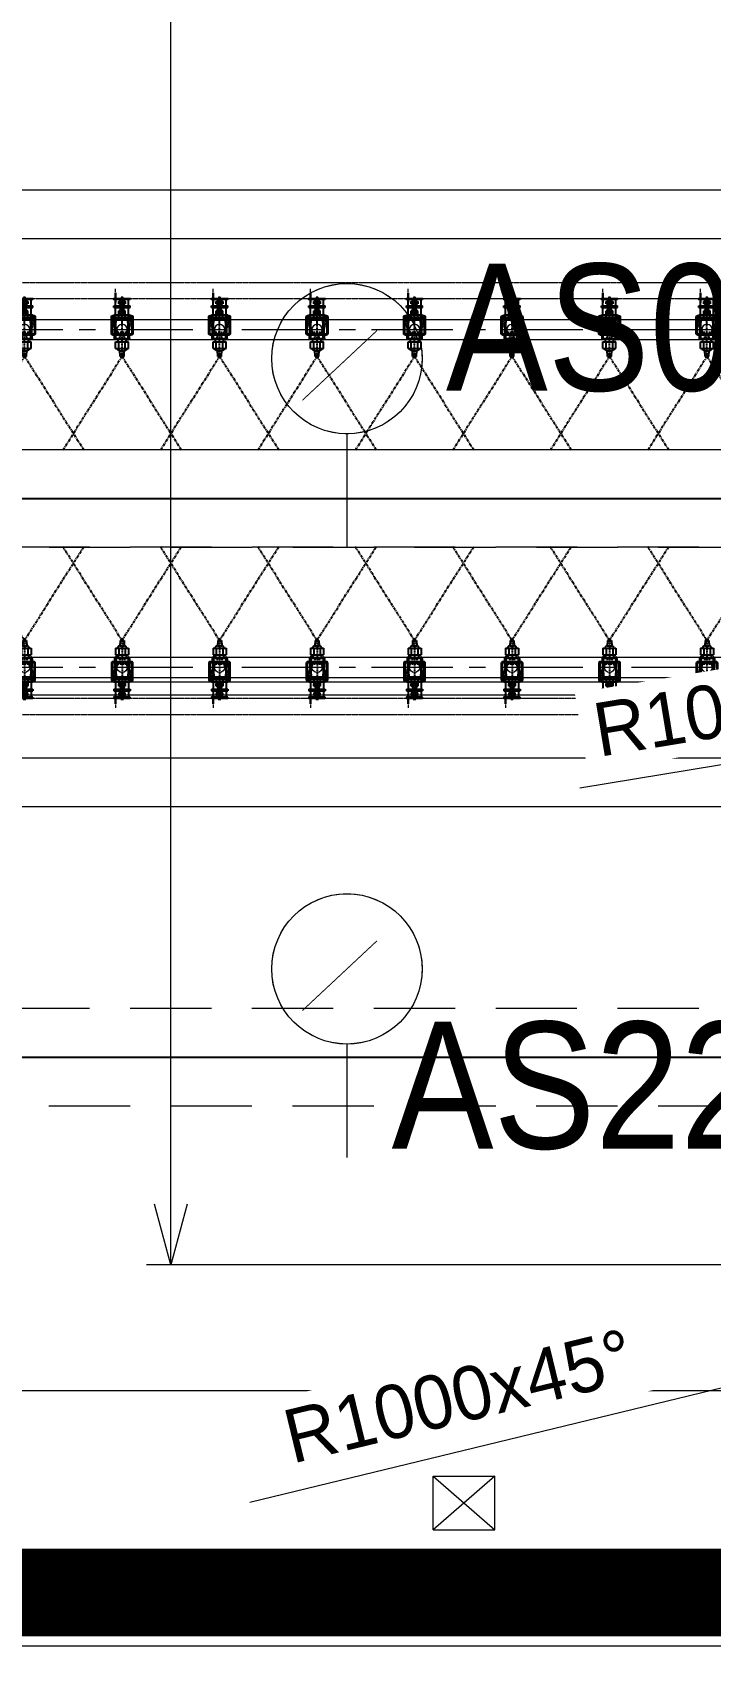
# Model space of a CAD drawing. Header units: inches. Extents: x 702888 to 852715, y 9845 to 271320.
# Drawn here: x 738153 to 740240, y 78502 to 83499 of the extents above; entities that cross this region are included whole.
import ezdxf

# ---------------------------------------------------------------- set-up
doc = ezdxf.new("R2010")
doc.units = ezdxf.units.IN
doc.header["$MEASUREMENT"] = 0
doc.header["$PDMODE"] = 34
for name, pattern in [('CENTER2', [1.125, 0.75, -0.125, 0.125, -0.125]), ('CENTERX2', [4, 2.5, -0.5, 0.5, -0.5]), ('DASHED2', [0.375, 0.25, -0.125]), ('DASHEDX2', [1.5, 1, -0.5]), ('HIDDEN', [9.525, 6.35, -3.175]), ('HIDDEN2', [0.1875, 0.125, -0.0625]), ('PHANTOM2', [31.75, 15.875, -3.175, 3.175, -3.175, 3.175, -3.175])]:
    doc.linetypes.add(name, pattern=pattern)
doc.layers.get('0').update_dxf_attribs({"lineweight": 5})
doc.layers.get('Defpoints').update_dxf_attribs({"lineweight": 5})
for name, color, linetype, lineweight in [('Air input', 130, 'Continuous', 5), ('AIR PIPE', 120, 'Continuous', 5), ('Beam 200', 6, 'Continuous', 0), ('CABLE TRAY', 30, 'Continuous', 5), ('chain', 2, 'Continuous', 5), ('chain con', 52, 'Continuous', 5), ('electtric city', 1, 'Continuous', 5)]:
    doc.layers.add(name, color=color, linetype=linetype, lineweight=lineweight)
for name, color, linetype in [('Baugruppe', 1, 'Continuous'), ('Nozzle', 7, 'Continuous'), ('PF2-6 m', 200, 'Continuous'), ('Riser Support', 7, 'Continuous')]:
    doc.layers.add(name, color=color, linetype=linetype)
doc.dimstyles.new('D1', dxfattribs={"dimscale": 66, "dimtxt": 2.5, "dimasz": 2.5, "dimexe": 1, "dimexo": 1, "dimgap": 1.25, "dimtad": 1, "dimdec": 0, "dimdsep": 46, "dimtxsty": 'Standard', "dimblk": 'OPEN30', "dimcen": 2.5, "dimclrd": 150, "dimclre": 150, "dimclrt": 140, "dimadec": 0, "dimazin": 0, "dimtfac": 1, "dimtdec": 0, "dimtmove": 0, "dimatfit": 3, "dimfxl": 1, "dimtfill": 1, "dimlwd": 13, "dimlwe": 13, "dimarcsym": 0})

# ---------------------------------------------------------------- blocks, each defined once
blk = doc.blocks.new('_Open30')
at = {"color": 0, "linetype": 'ByBlock', "lineweight": -2}
for p, q in [((-1, 0.268), (0, 0)), ((0, 0), (-1, -0.268)), ((0, 0), (-1, 0))]:
    blk.add_line(p, q, dxfattribs=at)
blk = doc.blocks.new('*D156')
at = {"color": 150, "lineweight": 13, "transparency": 16777216}
for p, q in [((740754.1, 90221), (738503.9, 90221)), ((738578.9, 79892.1), (738578.9, 90033.5)), ((740754.1, 79704.6), (738503.9, 79704.6))]:
    blk.add_line(p, q, dxfattribs=at)
at = {"layer": 'Defpoints', "color": 0, "transparency": 16777216}
for p in [(738578.9, 90221), (740829.1, 90221), (740829.1, 79704.6)]:
    blk.add_point(p, dxfattribs=at)
at = {"color": 150, "lineweight": 13, "transparency": 16777216, "xscale": 187.5, "yscale": 187.5, "zscale": 187.5}
for p, rotation in [((738578.9, 90221), 90), ((738578.9, 79704.6), 270)]:
    blk.add_blockref('_Open30', p, dxfattribs=dict(at, rotation=rotation))
at = {"color": 140, "transparency": 16777216, "insert": (738391.4, 84962.8), "char_height": 187.5, "attachment_point": 5, "rotation": 90, "bg_fill": 3, "box_fill_scale": 1.25, "bg_fill_color": 256, "bg_fill_true_color": 13158600, "bg_fill_transparency": 0}
blk.add_mtext('10516', dxfattribs=at)
blk = doc.blocks.new('45y46y')
at = {"const_width": 3}
blk.add_lwpolyline([(740418.6, 180052.2), (740732.9, 180052.2)], dxfattribs=at)
for points in [[(740732.9, 180071.1), (740732.9, 180052.2), (740796.4, 180052.2), (740732.9, 180071.1)], [(740732.9, 180033.3), (740732.9, 180052.2), (740796.4, 180052.2), (740732.9, 180033.3)]]:
    blk.add_solid(points)
blk = doc.blocks.new('4y5y46y')
blk.add_line((740606.5, 179820.9), (740606.5, 179471.4))
at = {"const_width": 3}
blk.add_lwpolyline([(740606.5, 179820.9, -1), (740606.5, 180283.5, -1), (740606.5, 179820.9), (740606.5, 179471.4)], format="xyb", dxfattribs=at)
blk.add_circle((740606.5, 180052.2), 231.3)
at = {"rotation": 43.08915135710794}
blk.add_blockref('45y46y', (322747.8, -457373), dxfattribs=at)
blk = doc.blocks.new('T6YY6')
at = {"linetype": 'CENTER2', "ltscale": 80}
blk.add_line((706263.8, 77134.1), (706263.8, 83265.3), dxfattribs=at)
for p, q in [((706201.3, 77210.4), (706201.3, 83210.4)), ((706326.3, 77210.4), (706326.3, 83210.4))]:
    blk.add_line(p, q)
at = {"linetype": 'HIDDEN'}
for p, q in [((706261, 83210.4), (706261, 77210.4)), ((706266.7, 83210.4), (706266.7, 77210.4))]:
    blk.add_line(p, q, dxfattribs=at)
blk = doc.blocks.new('A$C4D81176E')
at = {"layer": 'Nozzle', "color": 2, "linetype": 'PHANTOM2', "ltscale": 0.5}
for q in [(361.3, 4.7), (361.3, -359.7)]:
    blk.add_line((73, -177.5), q, dxfattribs=at)
at = {"layer": 'Nozzle', "color": 1, "linetype": 'CENTER2', "ltscale": 0.25}
blk.add_line((73, -177.5), (-46.9, -177.5), dxfattribs=at)
at = {"layer": 'Nozzle', "color": 2}
for p, q in [((-43.9, -160.2), (-44, -160.6)), ((-44, -160.6), (-44, -161)), ((-44, -194), (-44, -161)), ((-44, -194), (-44, -194.4)), ((-44, -194.4), (-43.9, -194.9)), ((-43.8, -159.8), (-43.9, -160.2)), ((-43.9, -194.9), (-43.8, -195.3)), ((-43.6, -159.4), (-43.8, -159.8)), ((-43.8, -195.3), (-43.6, -195.7)), ((-43.4, -159), (-43.6, -159.4)), ((-43.6, -195.7), (-43.4, -196)), ((-43.1, -158.7), (-43.4, -159)), ((-43.4, -196), (-43.1, -196.3)), ((-42.8, -158.4), (-43.1, -158.7)), ((-43.1, -196.3), (-42.8, -196.6)), ((-42.5, -158.1), (-42.8, -158.4)), ((-42.8, -196.6), (-42.5, -196.9)), ((-42.1, -157.9), (-42.5, -158.1)), ((-42.5, -196.9), (-42.1, -197.1)), ((-41.8, -157.7), (-42.1, -157.9)), ((-42.1, -197.1), (-41.8, -197.3)), ((-41.9, -160.5), (-42, -160.7)), ((-42, -160.7), (-42, -161)), ((-42, -194), (-42, -161)), ((-42, -194), (-42, -194.3)), ((-42, -194.3), (-41.9, -194.5)), ((-41.8, -160.3), (-41.9, -160.5)), ((-41.9, -194.5), (-41.8, -194.8)), ((-41.3, -157.6), (-41.8, -157.7)), ((-41.6, -160), (-41.8, -160.3)), ((-41.8, -194.8), (-41.6, -195)), ((-41.8, -197.3), (-41.3, -197.4)), ((-41.5, -159.9), (-41.6, -160)), ((-41.6, -195), (-41.5, -195.2)), ((-41.2, -159.7), (-41.5, -159.9)), ((-41.5, -195.2), (-41.2, -195.3)), ((-40.9, -157.5), (-41.3, -157.6)), ((-41.3, -197.4), (-40.9, -197.5)), ((-41, -159.6), (-41.2, -159.7)), ((-41.2, -195.3), (-41, -195.5)), ((-40.8, -159.5), (-41, -159.6)), ((-41, -195.5), (-40.8, -195.5)), ((-40.5, -157.5), (-40.9, -157.5)), ((-40.9, -197.5), (-40.5, -197.5)), ((-40.5, -159.5), (-40.8, -159.5)), ((-40.8, -195.5), (-40.5, -195.5)), ((17.7, -154.5), (-40.5, -157.5)), ((17.7, -156.5), (-40.5, -159.5)), ((17.7, -198.5), (-40.5, -195.5)), ((17.7, -200.5), (-40.5, -197.5)), ((-26.3, -156.8), (-26.3, -158.8)), ((-26.3, -196.2), (-26.3, -198.3)), ((4.2, -158.5), (4.2, -196.5)), ((16.7, -158.5), (4.2, -158.5)), ((16.7, -196.5), (4.2, -196.5)), ((16.9, -158.5), (16.7, -158.5)), ((16.7, -196.5), (16.9, -196.5)), ((16.7, -196.5), (16.9, -196.5)), ((17.2, -158.6), (16.9, -158.5)), ((16.9, -196.5), (17.2, -196.4)), ((16.9, -196.5), (17.2, -196.4)), ((17.4, -158.7), (17.2, -158.6)), ((17.2, -196.4), (17.4, -196.3)), ((17.2, -196.4), (17.4, -196.3)), ((17.6, -158.8), (17.4, -158.7)), ((17.4, -196.3), (17.6, -196.2)), ((17.4, -196.3), (17.6, -196.2)), ((17.8, -159), (17.6, -158.8)), ((17.6, -196.2), (17.8, -196)), ((17.6, -196.2), (17.8, -196)), ((18.1, -154.5), (17.7, -154.5)), ((17.9, -156.5), (17.7, -156.5)), ((17.7, -198.5), (17.9, -198.5)), ((18, -159.2), (17.8, -159)), ((17.8, -196), (18, -195.8)), ((17.8, -196), (18, -195.8)), ((18.2, -156.6), (17.9, -156.5)), ((17.9, -198.5), (18.2, -198.5)), ((18.1, -159.5), (18, -159.2)), ((18, -195.8), (18.1, -195.5)), ((18, -195.8), (18.1, -195.5)), ((18.5, -154.6), (18.1, -154.5)), ((18.2, -159.7), (18.1, -159.5)), ((18.1, -195.5), (18.2, -195.3)), ((18.1, -195.5), (18.2, -195.3)), ((18.4, -156.7), (18.2, -156.6)), ((18.2, -160), (18.2, -159.7)), ((18.2, -160), (18.2, -195)), ((28.2, -165), (18.2, -165)), ((28.2, -190), (18.2, -190)), ((18.2, -195.3), (18.2, -195)), ((18.2, -195.3), (18.2, -195)), ((18.2, -198.5), (18.4, -198.3)), ((18.6, -156.9), (18.4, -156.7)), ((18.4, -198.3), (18.6, -198.2)), ((18.9, -154.7), (18.5, -154.6)), ((18.8, -157), (18.6, -156.9)), ((18.6, -198.2), (18.8, -198)), ((18.9, -157.3), (18.8, -157)), ((18.8, -198), (18.9, -197.8)), ((19.3, -154.9), (18.9, -154.7)), ((19.1, -157.5), (18.9, -157.3)), ((18.9, -197.8), (19.1, -197.5)), ((19.2, -157.7), (19.1, -157.5)), ((19.1, -197.5), (19.2, -197.3)), ((19.2, -158), (19.2, -157.7)), ((19.2, -165), (19.2, -158)), ((19.2, -190), (19.2, -197)), ((19.2, -197.3), (19.2, -197)), ((19.7, -155.1), (19.3, -154.9)), ((20, -155.4), (19.7, -155.1)), ((19.7, -199.9), (20, -199.6)), ((20.3, -155.7), (20, -155.4)), ((20, -199.6), (20.3, -199.3)), ((20.5, -156), (20.3, -155.7)), ((20.3, -199.3), (20.5, -199)), ((20.8, -156.4), (20.5, -156)), ((20.5, -199), (20.8, -198.7)), ((20.9, -156.8), (20.8, -156.4)), ((20.8, -198.7), (20.9, -198.3)), ((21.1, -157.2), (20.9, -156.8)), ((20.9, -198.3), (21.1, -197.9)), ((21.2, -157.6), (21.1, -157.2)), ((21.1, -197.9), (21.2, -197.4)), ((21.2, -158), (21.2, -157.6)), ((21.2, -165), (21.2, -158)), ((21.2, -190), (21.2, -197)), ((21.2, -197.4), (21.2, -197)), ((49, -157.5), (28.2, -157.5)), ((28.2, -157.5), (28.2, -197.5)), ((49, -167.5), (28.2, -167.5)), ((49, -187.5), (28.2, -187.5)), ((49, -197.5), (28.2, -197.5)), ((49, -157.5), (49, -197.5)), ((49.6, -162.9), (49, -162.7)), ((49, -192.3), (49.6, -192.2)), ((50.3, -163), (49.6, -162.9)), ((49.6, -192.2), (50.3, -192)), ((50.9, -163.3), (50.3, -163)), ((50.3, -192), (50.9, -191.7)), ((51.5, -163.6), (50.9, -163.3)), ((50.9, -191.7), (51.5, -191.4)), ((52.1, -164), (51.5, -163.6)), ((51.5, -191.4), (52.1, -191.1)), ((52.6, -164.3), (52.1, -164)), ((52.1, -191.1), (52.6, -190.7)), ((53.2, -164.8), (52.6, -164.3)), ((52.6, -190.7), (53.2, -190.3)), ((53.7, -165.2), (53.2, -164.8)), ((53.2, -190.3), (53.7, -189.8)), ((54.1, -165.8), (53.7, -165.2)), ((53.7, -189.8), (54.1, -189.3)), ((54.5, -166.3), (54.1, -165.8)), ((54.1, -189.3), (54.5, -188.7)), ((54.9, -166.9), (54.5, -166.3)), ((54.5, -188.7), (54.9, -188.2)), ((55.2, -167.5), (54.9, -166.9)), ((54.9, -188.2), (55.2, -187.6)), ((55.5, -168.1), (55.2, -167.5)), ((55.2, -187.6), (55.4, -187)), ((55.4, -187), (55.6, -186.3)), ((55.6, -168.7), (55.5, -168.1)), ((55.8, -169.4), (55.6, -168.7)), ((55.6, -186.3), (55.8, -185.7)), ((56, -170.1), (55.8, -169.4)), ((55.8, -185.7), (55.9, -185)), ((55.9, -185), (56, -184.3)), ((56, -170.8), (56, -170.1)), ((56, -170.8), (56, -184.3)), ((63, -170.8), (56, -170.8)), ((63, -184.4), (56, -184.3)), ((63, -170.8), (63, -171.7)), ((73, -171.7), (63, -171.7)), ((73, -183.5), (63, -183.4)), ((63, -183.4), (63, -184.4)), ((68.7, -177.5), (73, -174.8)), ((68.7, -177.5), (73, -180.3)), ((73, -171.7), (73, -174.8)), ((73, -180.3), (73, -183.5)), ((17.7, -200.5), (18.1, -200.5)), ((18.1, -200.5), (18.5, -200.4)), ((18.5, -200.4), (18.9, -200.3)), ((18.9, -200.3), (19.3, -200.1)), ((19.3, -200.1), (19.7, -199.9))]:
    blk.add_line(p, q, dxfattribs=at)
at = {"layer": 'Nozzle', "color": 8, "linetype": 'HIDDEN'}
for p, q in [((8.2, -170.5), (8.2, -184.5)), ((18.2, -170.5), (8.2, -170.5)), ((18.2, -184.5), (8.2, -184.5))]:
    blk.add_line(p, q, dxfattribs=at)
blk = doc.blocks.new('*U313')
at = {"layer": 'chain', "color": 7, "linetype": 'Continuous'}
blk.add_line((-20, -152.9, 0), (-20, -215, 0), dxfattribs=at)
at = {"layer": 'chain', "color": 5, "linetype": 'DASHEDX2'}
blk.add_line((-20, -238.1, 0), (-20, -248.1, 0), dxfattribs=at)
at = {"layer": 'chain', "color": 7, "linetype": 'Continuous'}
blk.add_circle((0, -123, 0), 16.1, dxfattribs=at)
at = {"layer": 'Riser Support', "color": 1, "linetype": 'CENTER2'}
blk.add_line((0, -139.1, 0), (0, -224.7, 0), dxfattribs=at)
at = {"layer": 'Riser Support', "color": 11}
for p, q in [((-25, -152.9, 0), (-25, -167.9, 0)), ((-25, -152.9, 0), (25, -152.9, 0)), ((-25, -160.9, 0), (25, -160.9, 0)), ((-25, -167.9, 0), (25, -167.9, 0)), ((-25, -190.9, 0), (-25, -195.9, 0)), ((-25, -190.9, 0), (25, -190.9, 0)), ((-25, -195.9, 0), (25, -195.9, 0)), ((-20, -167.9, 0), (-20, -190.9, 0)), ((-10, -152.9, 0), (-10, -180.9, 0)), ((-10, -180.9, 0), (-10, -173.7, 0)), ((-10, -180.9, 0), (10, -180.9, 0)), ((10, -180.9, 0), (-10, -180.9, 0)), ((-7.5, -172.9, 0), (7.5, -172.9, 0)), ((-5, -180.9, 0), (-5, -173.7, 0)), ((-5, -189, 0), (-5, -209.2, 0)), ((-4, -195.9, 0), (-4, -180.9, 0)), ((-4, -185.9, 0), (-4, -220.9, 0)), ((4, -195.9, 0), (4, -180.9, 0)), ((4, -185.9, 0), (4, -220.9, 0)), ((5, -173.7, 0), (5, -180.9, 0)), ((5, -209.2, 0), (5, -189, 0)), ((10, -152.9, 0), (10, -180.9, 0)), ((10, -173.7, 0), (10, -180.9, 0)), ((20, -167.9, 0), (20, -190.9, 0)), ((25, -152.9, 0), (25, -167.9, 0)), ((25, -190.9, 0), (25, -195.9, 0)), ((-10, -201.9, 0), (-10, -209.2, 0)), ((10, -201.9, 0), (-10, -201.9, 0)), ((-7.5, -209.9, 0), (7.5, -209.9, 0)), ((-4, -220.9, 0), (4, -220.9, 0)), ((10, -209.2, 0), (10, -201.9, 0))]:
    blk.add_line(p, q, dxfattribs=at)
at = {"layer": 'Riser Support'}
for p, q in [((-20, -195.9, 0), (-20, -235.9, 0)), ((-20, -195.9, 0), (20, -195.9, 0)), ((20, -152.9, 0), (20, -215, 0)), ((-20, -235.9, 0), (-20, -205.9, 0)), ((-4, -211.9, 0), (-4, -205.9, 0)), ((4, -211.9, 0), (4, -205.9, 0))]:
    blk.add_line(p, q, dxfattribs=at)
at = {"layer": 'Riser Support', "color": 11, "linetype": 'HIDDEN'}
for p, q in [((-5, -180.9, 0), (-5, -195.9, 0)), ((5, -180.9, 0), (5, -195.9, 0))]:
    blk.add_line(p, q, dxfattribs=at)
at = {"layer": 'Riser Support', "color": 1, "linetype": 'CENTER2', "ltscale": 200}
blk.add_line((0, -223.9, 0), (0, -193.9, 0), dxfattribs=at)
at = {"layer": 'Riser Support', "elevation": 0}
for points in [[(25, -165.9), (28.5, -165.9, 0.414214), (33, -161.4), (33, -110.4, 0.414214), (28.5, -105.9), (-28.5, -105.9, 0.414214), (-33, -110.4), (-33, -161.4, 0.414214), (-28.5, -165.9), (-25, -165.9)], [(25, -162.9), (28.5, -162.9, 0.414214), (30, -161.4), (30, -110.4, 0.414214), (28.5, -108.9), (-28.5, -108.9, 0.414214), (-30, -110.4), (-30, -161.4, 0.414214), (-28.5, -162.9), (-25, -162.9)]]:
    blk.add_lwpolyline(points, format="xyb", dxfattribs=at)
at = {"layer": 'Riser Support', "linetype": 'HIDDEN2', "ltscale": 0.75, "elevation": 0}
for points in [[(25, -165.9), (28.5, -165.9, 0.414214), (33, -161.4), (18, -115.4, 0.414214), (13.5, -110.9), (-13.5, -110.9, 0.414214), (-18, -115.4), (-33, -161.4, 0.414214), (-28.5, -165.9), (-25, -165.9)], [(25, -162.9), (28.5, -162.9, 0.414214), (30, -161.4), (15, -115.4, 0.414214), (13.5, -113.9), (-13.5, -113.9, 0.414214), (-15, -115.4), (-30, -161.4, 0.414214), (-28.5, -162.9), (-25, -162.9)]]:
    blk.add_lwpolyline(points, format="xyb", dxfattribs=at)
at = {"layer": 'Riser Support', "elevation": 0}
blk.add_lwpolyline([(25, -215), (-25, -215), (-25, -218), (25, -218), (25, -215)], dxfattribs=at)
at = {"layer": 'Riser Support', "color": 11}
for centre, radius, start, end in [((-7.5, -177.4, 0), 4.44, 55.6903, 124.3097), ((0, -189.5, 0), 16.6, 72.4519, 107.5481), ((7.5, -177.4, 0), 4.44, 55.6903, 124.3097), ((-7.5, -205.5, 0), 4.44, 235.6903, 304.3097), ((0, -193.4, 0), 16.6, 252.4519, 287.5481), ((7.5, -205.5, 0), 4.44, 235.6903, 304.3097)]:
    blk.add_arc(centre, radius, start, end, dxfattribs=at)
at = {"color": 0, "linetype": 'ByBlock', "lineweight": -2, "extrusion": (0, 0, -1), "xscale": -1, "zscale": -1, "rotation": 270}
blk.add_blockref('A$C4D81176E', (177.5, -113.2, 0), dxfattribs=at)
blk = doc.blocks.new('*U305')
at = {"layer": 'chain', "color": 0, "linetype": 'ByBlock', "lineweight": -2, "transparency": 16777216}
for p in [(9000, 0), (9300, 0), (9600, 0), (9900, 0), (10200, 0), (10500, 0), (10800, 0), (11100, 0)]:
    blk.add_blockref('*U313', p, dxfattribs=at)
blk = doc.blocks.new('*U291')
at = {"layer": 'chain', "color": 7, "linetype": 'Continuous'}
blk.add_line((-20, -152.9, 0), (-20, -215, 0), dxfattribs=at)
at = {"layer": 'chain', "color": 5, "linetype": 'DASHEDX2'}
blk.add_line((-20, -238.1, 0), (-20, -248.1, 0), dxfattribs=at)
at = {"layer": 'chain', "color": 7, "linetype": 'Continuous'}
blk.add_circle((0, -123, 0), 16.1, dxfattribs=at)
at = {"layer": 'Riser Support', "color": 1, "linetype": 'CENTER2'}
blk.add_line((0, -139.1, 0), (0, -224.7, 0), dxfattribs=at)
at = {"layer": 'Riser Support', "color": 11}
for p, q in [((-25, -152.9, 0), (-25, -167.9, 0)), ((-25, -152.9, 0), (25, -152.9, 0)), ((-25, -160.9, 0), (25, -160.9, 0)), ((-25, -167.9, 0), (25, -167.9, 0)), ((-25, -190.9, 0), (-25, -195.9, 0)), ((-25, -190.9, 0), (25, -190.9, 0)), ((-25, -195.9, 0), (25, -195.9, 0)), ((-20, -167.9, 0), (-20, -190.9, 0)), ((-10, -152.9, 0), (-10, -180.9, 0)), ((-10, -180.9, 0), (-10, -173.7, 0)), ((-10, -180.9, 0), (10, -180.9, 0)), ((10, -180.9, 0), (-10, -180.9, 0)), ((-7.5, -172.9, 0), (7.5, -172.9, 0)), ((-5, -180.9, 0), (-5, -173.7, 0)), ((-5, -189, 0), (-5, -209.2, 0)), ((-4, -195.9, 0), (-4, -180.9, 0)), ((-4, -185.9, 0), (-4, -220.9, 0)), ((4, -195.9, 0), (4, -180.9, 0)), ((4, -185.9, 0), (4, -220.9, 0)), ((5, -173.7, 0), (5, -180.9, 0)), ((5, -209.2, 0), (5, -189, 0)), ((10, -152.9, 0), (10, -180.9, 0)), ((10, -173.7, 0), (10, -180.9, 0)), ((20, -167.9, 0), (20, -190.9, 0)), ((25, -152.9, 0), (25, -167.9, 0)), ((25, -190.9, 0), (25, -195.9, 0)), ((-10, -201.9, 0), (-10, -209.2, 0)), ((10, -201.9, 0), (-10, -201.9, 0)), ((-7.5, -209.9, 0), (7.5, -209.9, 0)), ((-4, -220.9, 0), (4, -220.9, 0)), ((10, -209.2, 0), (10, -201.9, 0))]:
    blk.add_line(p, q, dxfattribs=at)
at = {"layer": 'Riser Support'}
for p, q in [((-20, -195.9, 0), (-20, -235.9, 0)), ((-20, -195.9, 0), (20, -195.9, 0)), ((20, -152.9, 0), (20, -215, 0)), ((-20, -235.9, 0), (-20, -205.9, 0)), ((-4, -211.9, 0), (-4, -205.9, 0)), ((4, -211.9, 0), (4, -205.9, 0))]:
    blk.add_line(p, q, dxfattribs=at)
at = {"layer": 'Riser Support', "color": 11, "linetype": 'HIDDEN'}
for p, q in [((-5, -180.9, 0), (-5, -195.9, 0)), ((5, -180.9, 0), (5, -195.9, 0))]:
    blk.add_line(p, q, dxfattribs=at)
at = {"layer": 'Riser Support', "color": 1, "linetype": 'CENTER2', "ltscale": 200}
blk.add_line((0, -223.9, 0), (0, -193.9, 0), dxfattribs=at)
at = {"layer": 'Riser Support', "elevation": 0}
for points in [[(25, -165.9), (28.5, -165.9, 0.414214), (33, -161.4), (33, -110.4, 0.414214), (28.5, -105.9), (-28.5, -105.9, 0.414214), (-33, -110.4), (-33, -161.4, 0.414214), (-28.5, -165.9), (-25, -165.9)], [(25, -162.9), (28.5, -162.9, 0.414214), (30, -161.4), (30, -110.4, 0.414214), (28.5, -108.9), (-28.5, -108.9, 0.414214), (-30, -110.4), (-30, -161.4, 0.414214), (-28.5, -162.9), (-25, -162.9)]]:
    blk.add_lwpolyline(points, format="xyb", dxfattribs=at)
at = {"layer": 'Riser Support', "linetype": 'HIDDEN2', "ltscale": 0.75, "elevation": 0}
for points in [[(25, -165.9), (28.5, -165.9, 0.414214), (33, -161.4), (18, -115.4, 0.414214), (13.5, -110.9), (-13.5, -110.9, 0.414214), (-18, -115.4), (-33, -161.4, 0.414214), (-28.5, -165.9), (-25, -165.9)], [(25, -162.9), (28.5, -162.9, 0.414214), (30, -161.4), (15, -115.4, 0.414214), (13.5, -113.9), (-13.5, -113.9, 0.414214), (-15, -115.4), (-30, -161.4, 0.414214), (-28.5, -162.9), (-25, -162.9)]]:
    blk.add_lwpolyline(points, format="xyb", dxfattribs=at)
at = {"layer": 'Riser Support', "elevation": 0}
blk.add_lwpolyline([(25, -215), (-25, -215), (-25, -218), (25, -218), (25, -215)], dxfattribs=at)
at = {"layer": 'Riser Support', "color": 11}
for centre, radius, start, end in [((-7.5, -177.4, 0), 4.44, 55.6903, 124.3097), ((0, -189.5, 0), 16.6, 72.4519, 107.5481), ((7.5, -177.4, 0), 4.44, 55.6903, 124.3097), ((-7.5, -205.5, 0), 4.44, 235.6903, 304.3097), ((0, -193.4, 0), 16.6, 252.4519, 287.5481), ((7.5, -205.5, 0), 4.44, 235.6903, 304.3097)]:
    blk.add_arc(centre, radius, start, end, dxfattribs=at)
at = {"color": 0, "linetype": 'ByBlock', "lineweight": -2, "extrusion": (0, 0, -1), "xscale": -1, "zscale": -1, "rotation": 270}
blk.add_blockref('A$C4D81176E', (177.5, -113.2, 0), dxfattribs=at)
blk = doc.blocks.new('*U303')
at = {"layer": 'chain', "color": 0, "linetype": 'ByBlock', "lineweight": -2, "transparency": 16777216}
for p in [(9300, 0), (9600, 0), (9900, 0), (10200, 0), (10500, 0), (10800, 0), (11100, 0), (11400, 0)]:
    blk.add_blockref('*U291', p, dxfattribs=at)
blk = doc.blocks.new('*U292')
at = {"layer": 'chain', "color": 7, "linetype": 'Continuous'}
blk.add_line((-20, -152.9, 0), (-20, -215, 0), dxfattribs=at)
at = {"layer": 'chain', "color": 5, "linetype": 'DASHEDX2'}
blk.add_line((-20, -238.1, 0), (-20, -248.1, 0), dxfattribs=at)
at = {"layer": 'chain', "color": 7, "linetype": 'Continuous'}
blk.add_circle((0, -123, 0), 16.1, dxfattribs=at)
at = {"layer": 'Riser Support', "color": 1, "linetype": 'CENTER2'}
blk.add_line((0, -139.1, 0), (0, -224.7, 0), dxfattribs=at)
at = {"layer": 'Riser Support', "color": 11}
for p, q in [((-25, -152.9, 0), (-25, -167.9, 0)), ((-25, -152.9, 0), (25, -152.9, 0)), ((-25, -160.9, 0), (25, -160.9, 0)), ((-25, -167.9, 0), (25, -167.9, 0)), ((-25, -190.9, 0), (-25, -195.9, 0)), ((-25, -190.9, 0), (25, -190.9, 0)), ((-25, -195.9, 0), (25, -195.9, 0)), ((-20, -167.9, 0), (-20, -190.9, 0)), ((-10, -152.9, 0), (-10, -180.9, 0)), ((-10, -180.9, 0), (-10, -173.7, 0)), ((-10, -180.9, 0), (10, -180.9, 0)), ((10, -180.9, 0), (-10, -180.9, 0)), ((-7.5, -172.9, 0), (7.5, -172.9, 0)), ((-5, -180.9, 0), (-5, -173.7, 0)), ((-5, -189, 0), (-5, -209.2, 0)), ((-4, -195.9, 0), (-4, -180.9, 0)), ((-4, -185.9, 0), (-4, -220.9, 0)), ((4, -195.9, 0), (4, -180.9, 0)), ((4, -185.9, 0), (4, -220.9, 0)), ((5, -173.7, 0), (5, -180.9, 0)), ((5, -209.2, 0), (5, -189, 0)), ((10, -152.9, 0), (10, -180.9, 0)), ((10, -173.7, 0), (10, -180.9, 0)), ((20, -167.9, 0), (20, -190.9, 0)), ((25, -152.9, 0), (25, -167.9, 0)), ((25, -190.9, 0), (25, -195.9, 0)), ((-10, -201.9, 0), (-10, -209.2, 0)), ((10, -201.9, 0), (-10, -201.9, 0)), ((-7.5, -209.9, 0), (7.5, -209.9, 0)), ((-4, -220.9, 0), (4, -220.9, 0)), ((10, -209.2, 0), (10, -201.9, 0))]:
    blk.add_line(p, q, dxfattribs=at)
at = {"layer": 'Riser Support'}
for p, q in [((-20, -195.9, 0), (-20, -235.9, 0)), ((-20, -195.9, 0), (20, -195.9, 0)), ((20, -152.9, 0), (20, -215, 0)), ((-20, -235.9, 0), (-20, -205.9, 0)), ((-4, -211.9, 0), (-4, -205.9, 0)), ((4, -211.9, 0), (4, -205.9, 0))]:
    blk.add_line(p, q, dxfattribs=at)
at = {"layer": 'Riser Support', "color": 11, "linetype": 'HIDDEN'}
for p, q in [((-5, -180.9, 0), (-5, -195.9, 0)), ((5, -180.9, 0), (5, -195.9, 0))]:
    blk.add_line(p, q, dxfattribs=at)
at = {"layer": 'Riser Support', "color": 1, "linetype": 'CENTER2', "ltscale": 200}
blk.add_line((0, -223.9, 0), (0, -193.9, 0), dxfattribs=at)
at = {"layer": 'Riser Support', "elevation": 0}
for points in [[(25, -165.9), (28.5, -165.9, 0.414214), (33, -161.4), (33, -110.4, 0.414214), (28.5, -105.9), (-28.5, -105.9, 0.414214), (-33, -110.4), (-33, -161.4, 0.414214), (-28.5, -165.9), (-25, -165.9)], [(25, -162.9), (28.5, -162.9, 0.414214), (30, -161.4), (30, -110.4, 0.414214), (28.5, -108.9), (-28.5, -108.9, 0.414214), (-30, -110.4), (-30, -161.4, 0.414214), (-28.5, -162.9), (-25, -162.9)]]:
    blk.add_lwpolyline(points, format="xyb", dxfattribs=at)
at = {"layer": 'Riser Support', "linetype": 'HIDDEN2', "ltscale": 0.75, "elevation": 0}
for points in [[(25, -165.9), (28.5, -165.9, 0.414214), (33, -161.4), (18, -115.4, 0.414214), (13.5, -110.9), (-13.5, -110.9, 0.414214), (-18, -115.4), (-33, -161.4, 0.414214), (-28.5, -165.9), (-25, -165.9)], [(25, -162.9), (28.5, -162.9, 0.414214), (30, -161.4), (15, -115.4, 0.414214), (13.5, -113.9), (-13.5, -113.9, 0.414214), (-15, -115.4), (-30, -161.4, 0.414214), (-28.5, -162.9), (-25, -162.9)]]:
    blk.add_lwpolyline(points, format="xyb", dxfattribs=at)
at = {"layer": 'Riser Support', "elevation": 0}
blk.add_lwpolyline([(25, -215), (-25, -215), (-25, -218), (25, -218), (25, -215)], dxfattribs=at)
at = {"layer": 'Riser Support', "color": 11}
for centre, radius, start, end in [((-7.5, -177.4, 0), 4.44, 55.6903, 124.3097), ((0, -189.5, 0), 16.6, 72.4519, 107.5481), ((7.5, -177.4, 0), 4.44, 55.6903, 124.3097), ((-7.5, -205.5, 0), 4.44, 235.6903, 304.3097), ((0, -193.4, 0), 16.6, 252.4519, 287.5481), ((7.5, -205.5, 0), 4.44, 235.6903, 304.3097)]:
    blk.add_arc(centre, radius, start, end, dxfattribs=at)
at = {"color": 0, "linetype": 'ByBlock', "lineweight": -2, "extrusion": (0, 0, -1), "xscale": -1, "zscale": -1, "rotation": 270}
blk.add_blockref('A$C4D81176E', (177.5, -113.2, 0), dxfattribs=at)
blk = doc.blocks.new('*U301')
at = {"layer": 'chain', "color": 0, "linetype": 'ByBlock', "lineweight": -2, "transparency": 16777216}
for p in [(9000, 0), (9300, 0), (9600, 0), (9900, 0), (10200, 0), (10500, 0), (10800, 0), (11100, 0)]:
    blk.add_blockref('*U292', p, dxfattribs=at)
blk = doc.blocks.new('*U311')
at = {"layer": 'chain', "color": 7, "linetype": 'Continuous'}
blk.add_line((-20, -152.9, 0), (-20, -215, 0), dxfattribs=at)
at = {"layer": 'chain', "color": 5, "linetype": 'DASHEDX2'}
blk.add_line((-20, -238.1, 0), (-20, -248.1, 0), dxfattribs=at)
at = {"layer": 'chain', "color": 7, "linetype": 'Continuous'}
blk.add_circle((0, -123, 0), 16.1, dxfattribs=at)
at = {"layer": 'Riser Support', "color": 1, "linetype": 'CENTER2'}
blk.add_line((0, -139.1, 0), (0, -224.7, 0), dxfattribs=at)
at = {"layer": 'Riser Support', "color": 11}
for p, q in [((-25, -152.9, 0), (-25, -167.9, 0)), ((-25, -152.9, 0), (25, -152.9, 0)), ((-25, -160.9, 0), (25, -160.9, 0)), ((-25, -167.9, 0), (25, -167.9, 0)), ((-25, -190.9, 0), (-25, -195.9, 0)), ((-25, -190.9, 0), (25, -190.9, 0)), ((-25, -195.9, 0), (25, -195.9, 0)), ((-20, -167.9, 0), (-20, -190.9, 0)), ((-10, -152.9, 0), (-10, -180.9, 0)), ((-10, -180.9, 0), (-10, -173.7, 0)), ((-10, -180.9, 0), (10, -180.9, 0)), ((10, -180.9, 0), (-10, -180.9, 0)), ((-7.5, -172.9, 0), (7.5, -172.9, 0)), ((-5, -180.9, 0), (-5, -173.7, 0)), ((-5, -189, 0), (-5, -209.2, 0)), ((-4, -195.9, 0), (-4, -180.9, 0)), ((-4, -185.9, 0), (-4, -220.9, 0)), ((4, -195.9, 0), (4, -180.9, 0)), ((4, -185.9, 0), (4, -220.9, 0)), ((5, -173.7, 0), (5, -180.9, 0)), ((5, -209.2, 0), (5, -189, 0)), ((10, -152.9, 0), (10, -180.9, 0)), ((10, -173.7, 0), (10, -180.9, 0)), ((20, -167.9, 0), (20, -190.9, 0)), ((25, -152.9, 0), (25, -167.9, 0)), ((25, -190.9, 0), (25, -195.9, 0)), ((-10, -201.9, 0), (-10, -209.2, 0)), ((10, -201.9, 0), (-10, -201.9, 0)), ((-7.5, -209.9, 0), (7.5, -209.9, 0)), ((-4, -220.9, 0), (4, -220.9, 0)), ((10, -209.2, 0), (10, -201.9, 0))]:
    blk.add_line(p, q, dxfattribs=at)
at = {"layer": 'Riser Support'}
for p, q in [((-20, -195.9, 0), (-20, -235.9, 0)), ((-20, -195.9, 0), (20, -195.9, 0)), ((20, -152.9, 0), (20, -215, 0)), ((-20, -235.9, 0), (-20, -205.9, 0)), ((-4, -211.9, 0), (-4, -205.9, 0)), ((4, -211.9, 0), (4, -205.9, 0))]:
    blk.add_line(p, q, dxfattribs=at)
at = {"layer": 'Riser Support', "color": 11, "linetype": 'HIDDEN'}
for p, q in [((-5, -180.9, 0), (-5, -195.9, 0)), ((5, -180.9, 0), (5, -195.9, 0))]:
    blk.add_line(p, q, dxfattribs=at)
at = {"layer": 'Riser Support', "color": 1, "linetype": 'CENTER2', "ltscale": 200}
blk.add_line((0, -223.9, 0), (0, -193.9, 0), dxfattribs=at)
at = {"layer": 'Riser Support', "elevation": 0}
for points in [[(25, -165.9), (28.5, -165.9, 0.414214), (33, -161.4), (33, -110.4, 0.414214), (28.5, -105.9), (-28.5, -105.9, 0.414214), (-33, -110.4), (-33, -161.4, 0.414214), (-28.5, -165.9), (-25, -165.9)], [(25, -162.9), (28.5, -162.9, 0.414214), (30, -161.4), (30, -110.4, 0.414214), (28.5, -108.9), (-28.5, -108.9, 0.414214), (-30, -110.4), (-30, -161.4, 0.414214), (-28.5, -162.9), (-25, -162.9)]]:
    blk.add_lwpolyline(points, format="xyb", dxfattribs=at)
at = {"layer": 'Riser Support', "linetype": 'HIDDEN2', "ltscale": 0.75, "elevation": 0}
for points in [[(25, -165.9), (28.5, -165.9, 0.414214), (33, -161.4), (18, -115.4, 0.414214), (13.5, -110.9), (-13.5, -110.9, 0.414214), (-18, -115.4), (-33, -161.4, 0.414214), (-28.5, -165.9), (-25, -165.9)], [(25, -162.9), (28.5, -162.9, 0.414214), (30, -161.4), (15, -115.4, 0.414214), (13.5, -113.9), (-13.5, -113.9, 0.414214), (-15, -115.4), (-30, -161.4, 0.414214), (-28.5, -162.9), (-25, -162.9)]]:
    blk.add_lwpolyline(points, format="xyb", dxfattribs=at)
at = {"layer": 'Riser Support', "elevation": 0}
blk.add_lwpolyline([(25, -215), (-25, -215), (-25, -218), (25, -218), (25, -215)], dxfattribs=at)
at = {"layer": 'Riser Support', "color": 11}
for centre, radius, start, end in [((-7.5, -177.4, 0), 4.44, 55.6903, 124.3097), ((0, -189.5, 0), 16.6, 72.4519, 107.5481), ((7.5, -177.4, 0), 4.44, 55.6903, 124.3097), ((-7.5, -205.5, 0), 4.44, 235.6903, 304.3097), ((0, -193.4, 0), 16.6, 252.4519, 287.5481), ((7.5, -205.5, 0), 4.44, 235.6903, 304.3097)]:
    blk.add_arc(centre, radius, start, end, dxfattribs=at)
at = {"color": 0, "linetype": 'ByBlock', "lineweight": -2, "extrusion": (0, 0, -1), "xscale": -1, "zscale": -1, "rotation": 270}
blk.add_blockref('A$C4D81176E', (177.5, -113.2, 0), dxfattribs=at)
blk = doc.blocks.new('*U310')
at = {"layer": 'chain', "color": 0, "linetype": 'ByBlock', "lineweight": -2, "transparency": 16777216}
for p in [(9300, 0), (9600, 0), (9900, 0), (10200, 0), (10500, 0), (10800, 0), (11100, 0), (11400, 0)]:
    blk.add_blockref('*U311', p, dxfattribs=at)
blk = doc.blocks.new('A$C3bb54d8b')
for p, q in [((-19243, -11217.56), (-2418, -11217.56)), ((-19093, -11367.56), (-2568, -11367.56)), ((-2568, -12967.56), (-19093, -12967.56)), ((-2418, -13117.56), (-19243, -13117.56))]:
    blk.add_line(p, q)
at = {"color": 1, "linetype": 'CENTERX2', "ltscale": 100}
for p, q in [((-17900, -11647.56), (-2749.1, -11647.56)), ((-17900, -12687.56), (-2749.1, -12687.56))]:
    blk.add_line(p, q, dxfattribs=at)
at = {"color": 1, "linetype": 'DASHED2', "ltscale": 1000}
blk.add_lwpolyline([(-3068.04, -12317.56), (-17068.04, -12317.56), (-17068.04, -12017.56), (-3068.04, -12017.56)], close=True, dxfattribs=at)
at = {"layer": 'chain', "color": 5, "linetype": 'DASHEDX2'}
for p, q in [((-17286.99, -11502.56), (-2849.1, -11502.56)), ((-17286.99, -11552.56), (-2849.1, -11552.56)), ((-17286.99, -12782.56), (-2849.1, -12782.56)), ((-17286.99, -12832.56), (-2849.1, -12832.56))]:
    blk.add_line(p, q, dxfattribs=at)
at = {"layer": 'chain', "color": 3}
for p, q in [((-17754.61, -11616.56), (-2849.1, -11616.56)), ((-17754.61, -11678.56), (-2849.1, -11678.56)), ((-17754.61, -12656.56), (-2902.93, -12656.56)), ((-17754.61, -12718.56), (-2902.93, -12718.56))]:
    blk.add_line(p, q, dxfattribs=at)
at = {"layer": 'chain', "color": 7, "linetype": 'Continuous'}
for p, q in [((-17088.04, -12732.46), (-2948.04, -12732.46)), ((-17088.04, -12772.46), (-2948.04, -12772.46))]:
    blk.add_line(p, q, dxfattribs=at)
at = {"layer": 'chain', "color": 7, "linetype": 'Continuous', "xscale": -1, "rotation": 180}
for name, p in [('*U310', (-17068.04, -11770.61, 0)), ('*U301', (-16768.04, -11770.61, 0))]:
    blk.add_blockref(name, p, dxfattribs=at)
at = {"layer": 'chain', "color": 7, "linetype": 'Continuous'}
for name, p in [('*U303', (-17068.04, -12564.51, 0)), ('*U305', (-16768.04, -12564.51, 0))]:
    blk.add_blockref(name, p, dxfattribs=at)
blk = doc.blocks.new('*D327')
at = {"color": 150, "lineweight": 13, "transparency": 16777216}
for p, q in [((728828.9, 81998.1), (728828.9, 79252.5)), ((742828.9, 81998.1), (742828.9, 79252.5)), ((728993.9, 79318.5), (742663.9, 79318.5))]:
    blk.add_line(p, q, dxfattribs=at)
at = {"layer": 'Defpoints', "color": 0, "transparency": 16777216}
for p in [(728828.9, 82064.1), (742828.9, 82064.1), (742828.9, 79318.5)]:
    blk.add_point(p, dxfattribs=at)
at = {"color": 150, "lineweight": 13, "transparency": 16777216, "xscale": 165, "yscale": 165, "zscale": 165, "rotation": 180}
blk.add_blockref('_Open30', (728828.9, 79318.5), dxfattribs=at)
at = {"color": 150, "lineweight": 13, "transparency": 16777216, "xscale": 165, "yscale": 165, "zscale": 165}
blk.add_blockref('_Open30', (742828.9, 79318.5), dxfattribs=at)
at = {"color": 140, "transparency": 16777216, "insert": (735828.9, 79483.5), "char_height": 165, "attachment_point": 5, "bg_fill": 3, "box_fill_scale": 1.25, "bg_fill_color": 256, "bg_fill_true_color": 13158600, "bg_fill_transparency": 0}
blk.add_mtext('14000', dxfattribs=at)
blk = doc.blocks.new('*D363')
at = {"color": 150, "lineweight": 13, "transparency": 16777216}
for p, q in [((743049.1, 81702.5), (742062.3, 81540.2)), ((739837.1, 81174.1), (741899.5, 81513.4))]:
    blk.add_line(p, q, dxfattribs=at)
at = {"layer": 'Defpoints', "color": 0, "transparency": 16777216}
for p in [(743049.1, 81702.5), (742062.3, 81540.2)]:
    blk.add_point(p, dxfattribs=at)
at = {"color": 150, "lineweight": 13, "transparency": 16777216, "xscale": 165, "yscale": 165, "zscale": 165, "rotation": 9.341799233860339}
blk.add_blockref('_Open30', (742062.3, 81540.2), dxfattribs=at)
at = {"color": 140, "transparency": 16777216, "insert": (740203.8, 81401.7), "char_height": 165, "attachment_point": 5, "rotation": 9.3418, "bg_fill": 3, "box_fill_scale": 1.25, "bg_fill_color": 256, "bg_fill_true_color": 13158600, "bg_fill_transparency": 0}
blk.add_mtext('R1000', dxfattribs=at)
blk = doc.blocks.new('5ty56y')
for p, q in [((739176.3, 79054.5), (739365.8, 79054.5)), ((739176.3, 78889.7), (739365.8, 78889.7))]:
    blk.add_line(p, q)
blk.add_lwpolyline([(739176.3, 79054.5), (739365.8, 78889.7), (739365.8, 79054.5), (739176.3, 78889.7)], close=True)
blk = doc.blocks.new('t565')
at = {"color": 1, "linetype": 'DASHED2', "ltscale": 1000}
for p, q in [((742828.9, 82214.1), (728828.9, 82214.1)), ((728828.9, 81914.1), (742828.9, 81914.1))]:
    blk.add_line(p, q, dxfattribs=at)
at = {"layer": 'Baugruppe'}
blk.add_line((728665.6, 82064.1), (743048.2, 82064.1), dxfattribs=at)
blk = doc.blocks.new('*D505')
at = {"color": 150, "lineweight": 13, "transparency": 16777216}
for p, q in [((741829.1, 79704.6), (740857.3, 79468.8)), ((738822.1, 78974.8), (740696.9, 79429.9))]:
    blk.add_line(p, q, dxfattribs=at)
at = {"layer": 'Defpoints', "color": 0, "transparency": 16777216}
for p in [(741829.1, 79704.6), (740857.3, 79468.8)]:
    blk.add_point(p, dxfattribs=at)
at = {"color": 150, "lineweight": 13, "transparency": 16777216, "xscale": 165, "yscale": 165, "zscale": 165, "rotation": 13.64231423118363}
blk.add_blockref('_Open30', (740857.3, 79468.8), dxfattribs=at)
at = {"color": 140, "transparency": 16777216, "insert": (739464.7, 79300.6), "char_height": 165, "attachment_point": 5, "rotation": 13.6423, "bg_fill": 3, "box_fill_scale": 1.25, "bg_fill_color": 256, "bg_fill_true_color": 13158600, "bg_fill_transparency": 0}
blk.add_mtext('R1000x45%%D', dxfattribs=at)
blk = doc.blocks.new('*D531')
at = {"color": 150, "lineweight": 13, "transparency": 16777216}
for p, q in [((731828.7, 78526.9), (731828.7, 74768)), ((741090.8, 78526.9), (741090.8, 74768)), ((731993.7, 74834), (740925.8, 74834))]:
    blk.add_line(p, q, dxfattribs=at)
at = {"layer": 'Defpoints', "color": 0, "transparency": 16777216}
for p in [(731828.7, 78592.9), (741090.8, 78592.9), (741090.8, 74834)]:
    blk.add_point(p, dxfattribs=at)
at = {"color": 150, "lineweight": 13, "transparency": 16777216, "xscale": 165, "yscale": 165, "zscale": 165, "rotation": 180}
blk.add_blockref('_Open30', (731828.7, 74834), dxfattribs=at)
at = {"color": 150, "lineweight": 13, "transparency": 16777216, "xscale": 165, "yscale": 165, "zscale": 165}
blk.add_blockref('_Open30', (741090.8, 74834), dxfattribs=at)
at = {"color": 140, "transparency": 16777216, "insert": (736459.7, 74999), "char_height": 165, "attachment_point": 5, "bg_fill": 3, "box_fill_scale": 1.25, "bg_fill_color": 256, "bg_fill_true_color": 13158600, "bg_fill_transparency": 0}
blk.add_mtext('9262', dxfattribs=at)
blk = doc.blocks.new('*D551')
at = {"color": 150, "lineweight": 13, "transparency": 16777216}
for p, q in [((741090.8, 78646.9), (741090.8, 77107)), ((731828.7, 78526.9), (731828.7, 77107)), ((740925.8, 77173), (731993.7, 77173))]:
    blk.add_line(p, q, dxfattribs=at)
at = {"layer": 'Defpoints', "color": 0, "transparency": 16777216}
for p in [(741090.8, 78712.9), (731828.7, 78592.9), (731828.7, 77173)]:
    blk.add_point(p, dxfattribs=at)
at = {"color": 150, "lineweight": 13, "transparency": 16777216, "xscale": 165, "yscale": 165, "zscale": 165, "rotation": 180}
blk.add_blockref('_Open30', (731828.7, 77173), dxfattribs=at)
at = {"color": 150, "lineweight": 13, "transparency": 16777216, "xscale": 165, "yscale": 165, "zscale": 165}
blk.add_blockref('_Open30', (741090.8, 77173), dxfattribs=at)
at = {"color": 140, "transparency": 16777216, "insert": (736459.7, 77338), "char_height": 165, "attachment_point": 5, "bg_fill": 3, "box_fill_scale": 1.25, "bg_fill_color": 256, "bg_fill_true_color": 13158600, "bg_fill_transparency": 0}
blk.add_mtext('9262', dxfattribs=at)

msp = doc.modelspace()

# ---------------------------------------------------------------- linework, layer by layer
at = {"color": 1, "linetype": 'DASHED2', "ltscale": 1000}
msp.add_line((742828.868, 82214.124), (728828.868, 82214.124), dxfattribs=at)
at = {"layer": 'PF2-6 m', "ltscale": 20}
msp.add_line((764369.677, 78592.915), (731828.668, 78592.915), dxfattribs=at)

# ---------------------------------------------------------------- block references
at = {"layer": 'Beam 200', "rotation": 90}
msp.add_blockref('T6YY6', (819536.251, -627669.736), dxfattribs=at)
at = {"layer": 'electtric city'}
msp.add_blockref('5ty56y', (209.592, 0), dxfattribs=at)

# ---------------------------------------------------------------- texts
at = {"color": 140, "width": 0.9}
msp.add_text('AS01', height=390.5237, dxfattribs=at).set_placement((739425.29, 82396.582))

# ---------------------------------------------------------------- leaders
at = {"annotation_type": 0, "has_hookline": 1, "hookline_direction": 1, "text_width": 2860}
msp.add_leader([(741076.677, 78591.912), (739666.147, 77872.823), (739501.147, 77872.823)], dimstyle='D1', override={"dimgap": 1.25, "dimtad": 1}, dxfattribs=at)

# ---------------------------------------------------------------- next in the draw order: dimensions: what is measured, and where the dimension line sits
at = {"color": 140}
dim = msp.add_linear_dim(base=(738578.882, 90221.029), p1=(740829.069, 79704.639), p2=(740829.068, 90221.029), angle=90, dimstyle='D1', override={"dimscale": 75}, dxfattribs=at)
dim.commit()
dim.dimension.update_dxf_attribs({"geometry": '*D156', "text_midpoint": (738391.382, 84962.834)})

# ---------------------------------------------------------------- next in the draw order: linework, layer by layer
at = {"layer": 'AIR PIPE', "const_width": 75}
msp.add_lwpolyline([(741064.271, 78656.595), (730822.521, 78656.595), (730822.521, 91343.276)], dxfattribs=at)
at = {"layer": 'CABLE TRAY', "const_width": 150}
msp.add_lwpolyline([(749727.775, 82760.671), (749727.775, 78756.412), (730929.561, 78756.412), (730929.561, 90345.931)], dxfattribs=at)

# ---------------------------------------------------------------- next in the draw order: block references
msp.add_blockref('A$C3bb54d8b', (745896.712, 94232.263))
at = {"layer": 'Air input'}
msp.add_blockref('4y5y46y', (-1485.811, -97557.261), dxfattribs=at)

# ---------------------------------------------------------------- next in the draw order: dimensions: what is measured, and where the dimension line sits
dim = msp.add_linear_dim(base=(742828.868, 79318.525), p1=(728828.868, 82064.124), p2=(742828.868, 82064.124), dimstyle='D1')
dim.commit()
dim.dimension.update_dxf_attribs({"geometry": '*D327', "text_midpoint": (735828.868, 79483.525)})

# ---------------------------------------------------------------- next in the draw order: linework, layer by layer
at = {"layer": 'chain con', "color": 51, "true_color": 0xf7f281}
msp.add_lwpolyline([(749888.78, 78589.136, 60, 60, 0), (731828.668, 78592.915, 60, 60, -0.41426692), (730828.669, 79591.666, 60, 60, 0), (730828.512, 90345.931, 60, 60, -0.41317221), (731825.182, 91345.925, 60, 60, 0), (732660.728, 91346.17, 60, 60, 0.15699914), (733227.122, 91528.547, 60, 60, -0.15975562), (733803.094, 91710.731, 60, 60, 0), (744598.872, 91710.731, 60, 60, -1.00602949)], format="xyseb", dxfattribs=at)

# ---------------------------------------------------------------- next in the draw order: block references
for p in [(0, 0), (-0.437, -1720)]:
    msp.add_blockref('t565', p)
at = {"layer": 'Air input'}
msp.add_blockref('4y5y46y', (-1485.811, -99436.089), dxfattribs=at)

# ---------------------------------------------------------------- next in the draw order: texts
at = {"color": 140, "width": 0.9}
msp.add_text('AS22', height=390.5237, dxfattribs=at).set_placement((739258.165, 80063.108))

# ---------------------------------------------------------------- next in the draw order: dimensions: what is measured, and where the dimension line sits
dim = msp.add_radius_dim(center=(743049.068, 81702.53), mpoint=(742062.33, 81540.206), dimstyle='D1')
dim.commit()
dim.dimension.update_dxf_attribs({"geometry": '*D363', "text_midpoint": (740230.576, 81238.872), "dimtype": 164})
dim = msp.add_radius_dim(center=(741829.069, 79704.639), mpoint=(740857.282, 79468.779), text='<>x45%%D', dimstyle='D1')
dim.commit()
dim.dimension.update_dxf_attribs({"geometry": '*D505', "text_midpoint": (739503.601, 79140.231), "dimtype": 164})
dim = msp.add_linear_dim(base=(741090.791, 74833.983), p1=(731828.668, 78592.915), p2=(741090.791, 78592.915), dimstyle='D1')
dim.commit()
dim.dimension.update_dxf_attribs({"geometry": '*D531', "text_midpoint": (736459.729, 74998.983)})

# ---------------------------------------------------------------- next in the draw order: dimensions: what is measured, and where the dimension line sits
dim = msp.add_linear_dim(base=(731828.668, 77172.955), p1=(741090.791, 78712.915), p2=(731828.668, 78592.915), dimstyle='D1')
dim.commit()
dim.dimension.update_dxf_attribs({"geometry": '*D551', "text_midpoint": (736459.729, 77337.955)})

doc.saveas('drawing.dxf')
